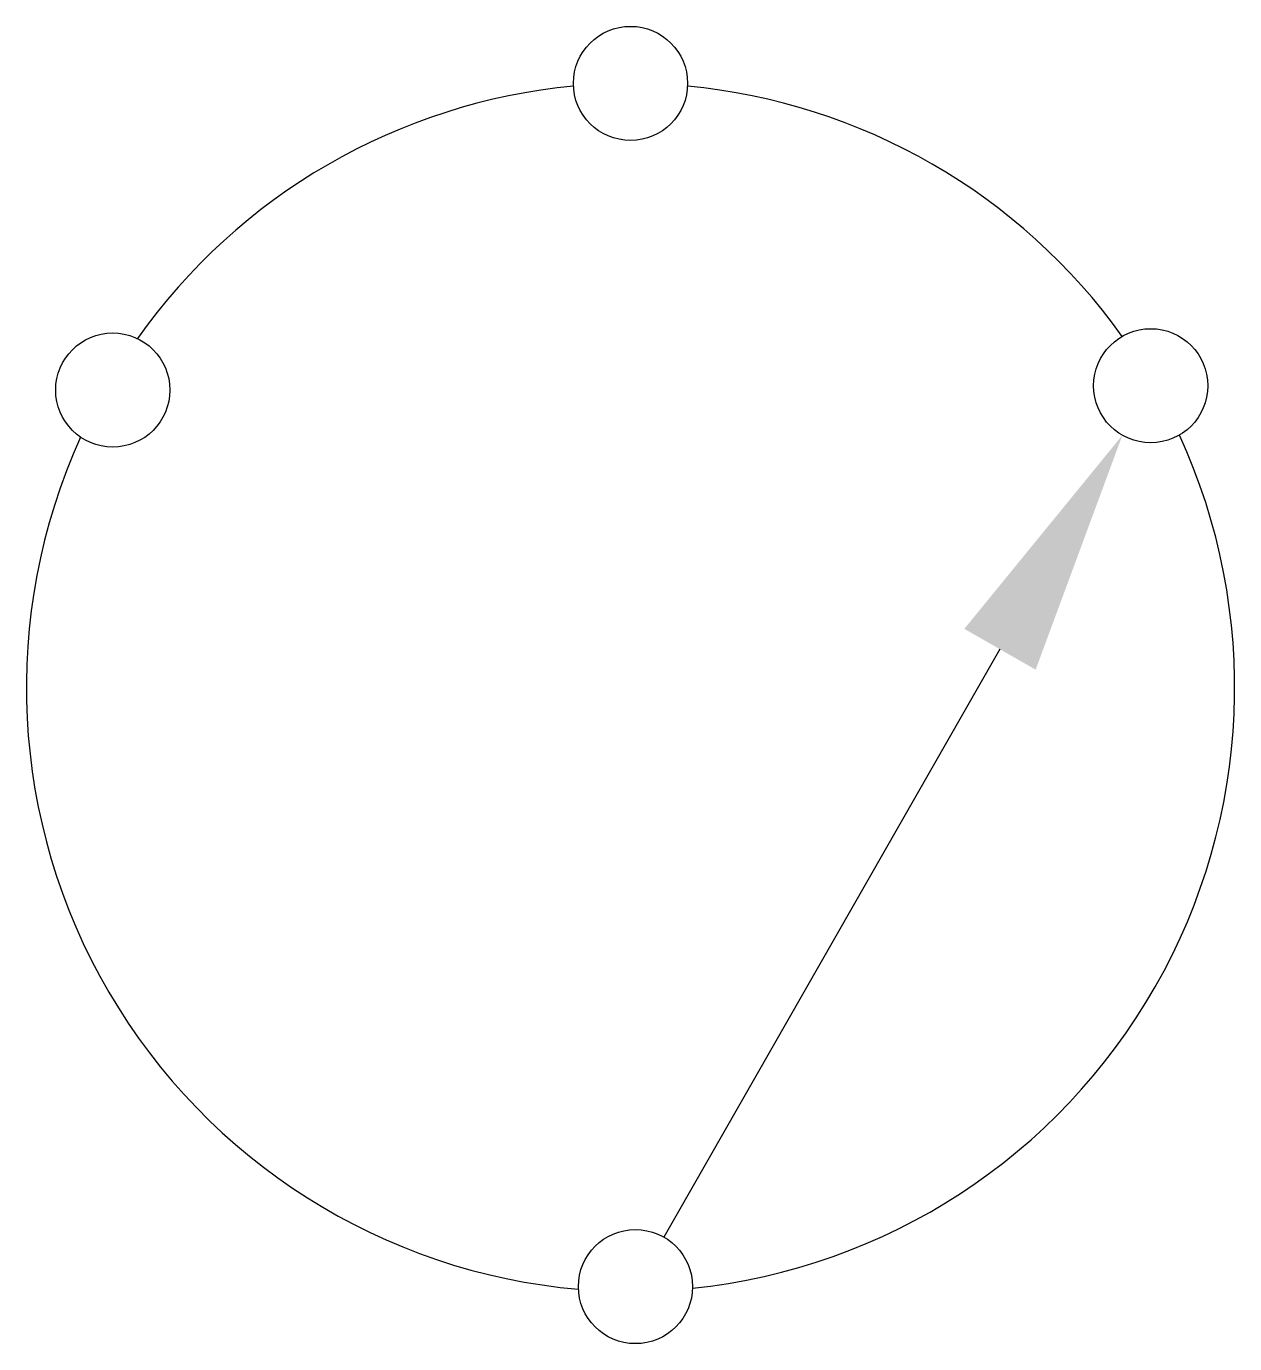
# Model space of a CAD drawing. Header units: millimetres. Extents: x -2928.033 to -2927.15, y 3718.623 to 3719.585.
import ezdxf

# ---------------------------------------------------------------- set-up
doc = ezdxf.new("R2010")
doc.units = ezdxf.units.MM
doc.header["$LTSCALE"] = 10
doc.layers.add('Ele_diagramas', color=2, linetype='Continuous')

msp = doc.modelspace()

# ---------------------------------------------------------------- linework, layer by layer
at = {"layer": 'Ele_diagramas'}
msp.add_lwpolyline([(-2927.32176, 3719.13038), (-2927.56721, 3718.70116)], dxfattribs=at)
at = {"layer": 'Ele_diagramas', "color": 2}
for centre in [(-2927.59151, 3719.54357), (-2927.21172, 3719.3228), (-2927.9695, 3719.31967), (-2927.58789, 3718.66499)]:
    msp.add_circle(centre, 0.04167, dxfattribs=at)
at = {"layer": 'Ele_diagramas', "color": 4}
for start, end in [(95.41447, 144.71432), (35.53862, 84.58553), (275.8906, 24.69756), (155.52356, 265.05751)]:
    msp.add_arc((-2927.59151, 3719.10249), 0.44108, start, end, dxfattribs=at)
at = {"layer": 'Ele_diagramas'}
msp.add_solid([(-2927.3478, 3719.14527), (-2927.23241, 3719.28663), (-2927.29572, 3719.11549)], dxfattribs=at)

doc.saveas('drawing.dxf')
